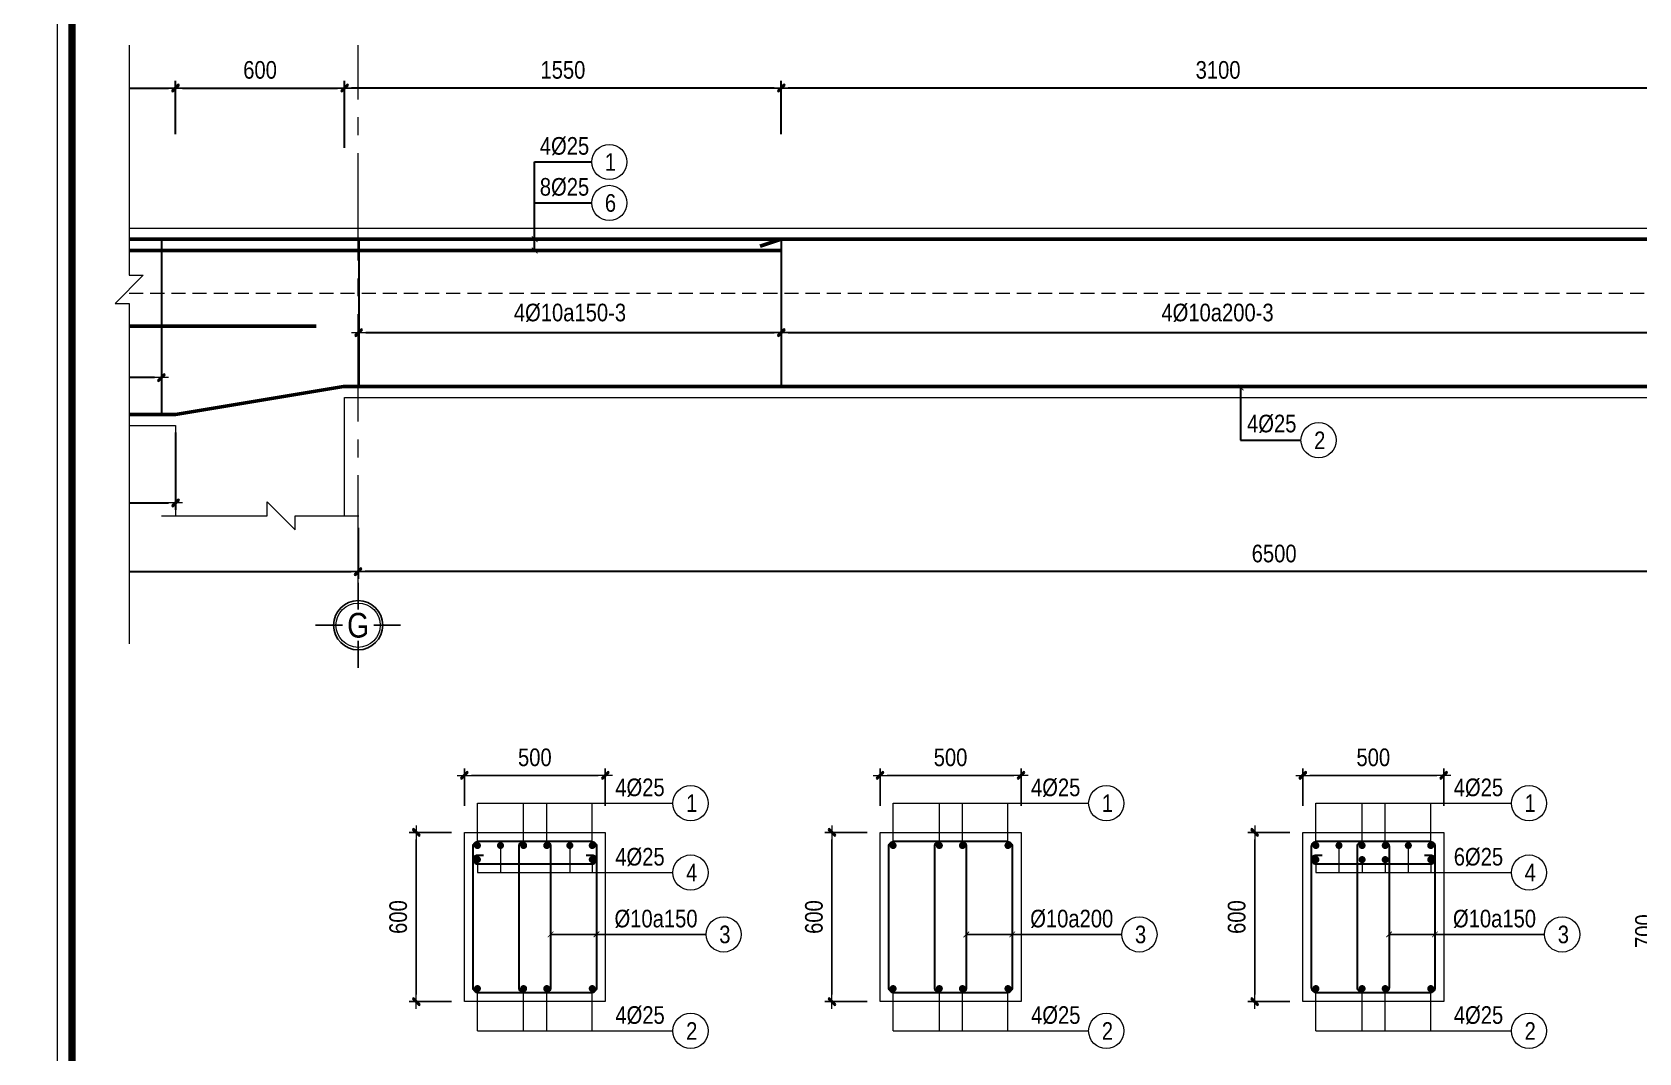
# Model space of a CAD drawing. Header units: millimetres. Extents: x 397144 to 8960116, y 345581 to 674207.
# Drawn here: x 4975755 to 4981456, y 654460 to 658081 of the extents above; entities that cross this region are included whole.
import ezdxf
from ezdxf.enums import TextEntityAlignment as Align
from ezdxf.xclip import XClip

# ---------------------------------------------------------------- set-up
doc = ezdxf.new("R2010")
doc.units = ezdxf.units.MM
doc.header["$XCLIPFRAME"] = 0
doc.header["$PDSIZE"] = -10
doc.linetypes.add('CENTER2', pattern=[28.575, 19.05, -3.175, 3.175, -3.175])
doc.linetypes.add('HIDDEN', pattern=[0.375, 0.25, -0.125])
doc.layers.get('0').update_dxf_attribs({"linetype": 'CONTINUOUS'})
doc.layers.get('Defpoints').update_dxf_attribs({"color": 12, "linetype": 'CONTINUOUS'})
for name, color, linetype, lineweight in [('2', 2, 'CONTINUOUS', 20), ('CDAI', 8, 'CONTINUOUS', 30), ('CTHEP', 2, 'CONTINUOUS', 50), ('DBAO', 3, 'CONTINUOUS', 20), ('DGIONG', 4, 'CONTINUOUS', 13), ('KTH', 150, 'CONTINUOUS', 5), ('Net khuat', 8, 'HIDDEN', 13), ('STICK', 1, 'CONTINUOUS', 9), ('TEXT', 7, 'CONTINUOUS', 15)]:
    doc.layers.add(name, color=color, linetype=linetype, lineweight=lineweight)
doc.layers.add('8', color=8, linetype='CONTINUOUS')
doc.styles.add('HELVECONDENSE', font='VHELVCN_0.TTF')
doc.styles.add('Star-HelCon', font='VHELVCN_0.TTF')
doc.styles.add('TTP-HelCon', font='VHELVCN_0.TTF')
doc.styles.add('VNI-HELVE-CONDENSE', font='VHELVCN_0.TTF')
doc.dimstyles.new('kc-25', dxfattribs={"dimtxt": 62.5, "dimasz": 20, "dimexe": 20, "dimexo": 50, "dimgap": 25, "dimtad": 3, "dimdec": 0, "dimzin": 0, "dimdsep": 46, "dimtxsty": 'VNI-HELVE-CONDENSE', "dimblk": 'DIM', "dimcen": 2.5, "dimclrd": 256, "dimclre": 154, "dimclrt": 7, "dimaunit": 1, "dimadec": 0, "dimazin": 0, "dimtfac": 1, "dimtdec": 0, "dimtix": 1, "dimtmove": 0, "dimatfit": 3, "dimldrblk": 'DOT', "dimfxl": 1, "dimtolj": 1, "dimtzin": 0, "dimarcsym": 0})
doc.dimstyles.new('TTP-25', dxfattribs={"dimscale": 25, "dimtxt": 2.5, "dimasz": 1, "dimexe": 1, "dimexo": 1, "dimgap": 0.09, "dimtad": 0, "dimdec": 4, "dimrnd": 5, "dimzin": 9, "dimdsep": 46, "dimtxsty": 'TTP-HelCon', "dimblk": 'Stick1', "dimcen": 0.09, "dimdle": 1.5, "dimclrd": 256, "dimclre": 256, "dimclrt": 7, "dimadec": 0, "dimazin": 0, "dimtfac": 1, "dimtdec": 4, "dimtmove": 0, "dimatfit": 3, "dimldrblk": '_ArchTick1', "dimfxl": 1, "dimtvp": 1, "dimtolj": 1, "dimtzin": 0, "dimarcsym": 0})

# ---------------------------------------------------------------- blocks, each defined once
blk = doc.blocks.new('CHG_XX_Khung ten')
blk.add_lwpolyline([(15, 579), (826, 579), (826, 15), (15, 15)], close=True)
at = {"color": 4, "linetype": 'Continuous', "const_width": 1}
blk.add_lwpolyline([(17, 577), (824, 577), (824, 17), (17, 17)], close=True, dxfattribs=at)
blk = doc.blocks.new('Stick1')
at = {"layer": 'STICK'}
h = blk.add_hatch(color=256, dxfattribs=at)
edge = h.paths.add_edge_path()
edge.add_line((0.3, 0.5), (-0.5, -0.3))
edge.add_arc((-0.4, -0.4), 0.141, 135, 315)
edge.add_line((-0.3, -0.5), (0.5, 0.3))
edge.add_arc((0.4, 0.4), 0.141, 315, 495)
blk.add_line((1, 0), (-1, 0), dxfattribs=at)
blk.add_lwpolyline([(0.3, 0.5), (-0.5, -0.3, 1), (-0.3, -0.5), (0.5, 0.3, 1), (0.3, 0.5, 1)], format="xyb", dxfattribs=at)
blk = doc.blocks.new('*D796')
at = {"layer": 'Defpoints', "color": 0, "ltscale": 500, "transparency": 16777216}
for p in [(4977288.6, 655444.4), (4977288.6, 655311.1), (4977788.6, 655311.1)]:
    blk.add_point(p, dxfattribs=at)
at = {"layer": 'KTH', "lineweight": -2, "ltscale": 500, "transparency": 16777216}
for p, q in [((4977288.6, 655336.1), (4977288.6, 655469.4)), ((4977788.6, 655336.1), (4977788.6, 655469.4)), ((4977763.6, 655444.4), (4977313.6, 655444.4))]:
    blk.add_line(p, q, dxfattribs=at)
at = {"layer": 'KTH', "lineweight": -2, "ltscale": 500, "transparency": 16777216, "xscale": 25, "yscale": 25, "zscale": 25, "rotation": 180}
blk.add_blockref('Stick1', (4977288.6, 655444.4), dxfattribs=at)
at = {"layer": 'KTH', "lineweight": -2, "ltscale": 500, "transparency": 16777216, "xscale": 25, "yscale": 25, "zscale": 25}
blk.add_blockref('Stick1', (4977788.6, 655444.4), dxfattribs=at)
at = {"layer": 'KTH', "color": 7, "ltscale": 500, "transparency": 16777216, "insert": (4977538.6, 655508.2), "char_height": 62.5, "attachment_point": 5, "style": 'TTP-HelCon'}
blk.add_mtext('\\A1;500', dxfattribs=at)
blk = doc.blocks.new('_ArchTick1')
at = {"color": 0, "const_width": 3.81}
blk.add_lwpolyline([(-12.7, -12.7), (12.7, 12.7)], dxfattribs=at)
blk = doc.blocks.new('*D797')
at = {"layer": 'Defpoints', "color": 0, "ltscale": 500, "transparency": 16777216}
for p in [(4977267.8, 655242.1), (4977117.9, 654642.1), (4977267.8, 654642.1)]:
    blk.add_point(p, dxfattribs=at)
at = {"layer": 'KTH', "lineweight": -2, "ltscale": 500, "transparency": 16777216}
for p, q in [((4977242.8, 655242.1), (4977092.9, 655242.1)), ((4977117.9, 655217.1), (4977117.9, 654667.1)), ((4977242.8, 654642.1), (4977092.9, 654642.1))]:
    blk.add_line(p, q, dxfattribs=at)
at = {"layer": 'KTH', "lineweight": -2, "ltscale": 500, "transparency": 16777216, "xscale": 25, "yscale": 25, "zscale": 25}
for p, rotation in [((4977117.9, 655242.1), 90), ((4977117.9, 654642.1), 270)]:
    blk.add_blockref('Stick1', p, dxfattribs=dict(at, rotation=rotation))
at = {"layer": 'KTH', "color": 7, "ltscale": 500, "transparency": 16777216, "insert": (4977054.1, 654942.1), "char_height": 62.5, "attachment_point": 5, "rotation": 90, "style": 'TTP-HelCon'}
blk.add_mtext('\\A1;600', dxfattribs=at)
blk = doc.blocks.new('DIM')
h = blk.add_hatch(color=1)
h.paths.add_polyline_path([(0.49, 0.29, 1), (0.29, 0.49), (-0.19, 0), (0.19, 0)])
h.paths.add_polyline_path([(0.19, 0), (-0.19, 0), (-0.49, -0.29, 1), (-0.29, -0.49)])
at = {"color": 9}
for p, q in [((-0.19, 0), (-1.5, 0)), ((0.19, 0), (1.5, 0))]:
    blk.add_line(p, q, dxfattribs=at)
at = {"color": 1}
for p, q in [((-0.49, -0.29), (0.29, 0.49)), ((-0.29, -0.49), (0.49, 0.29)), ((-0.19, 0), (0.19, 0))]:
    blk.add_line(p, q, dxfattribs=at)
blk.add_arc((-0.39, -0.39), 0.138, 135, 315, dxfattribs=at)
blk = doc.blocks.new('*D798')
at = {"layer": 'Defpoints', "color": 0, "ltscale": 500, "transparency": 16777216}
for p in [(4978763.5, 655444.4), (4978763.5, 655311.1), (4979263.5, 655311.1)]:
    blk.add_point(p, dxfattribs=at)
at = {"layer": 'KTH', "lineweight": -2, "ltscale": 500, "transparency": 16777216}
for p, q in [((4978763.5, 655336.1), (4978763.5, 655469.4)), ((4979263.5, 655336.1), (4979263.5, 655469.4)), ((4979238.5, 655444.4), (4978788.5, 655444.4))]:
    blk.add_line(p, q, dxfattribs=at)
at = {"layer": 'KTH', "lineweight": -2, "ltscale": 500, "transparency": 16777216, "xscale": 25, "yscale": 25, "zscale": 25, "rotation": 180}
blk.add_blockref('Stick1', (4978763.5, 655444.4), dxfattribs=at)
at = {"layer": 'KTH', "lineweight": -2, "ltscale": 500, "transparency": 16777216, "xscale": 25, "yscale": 25, "zscale": 25}
blk.add_blockref('Stick1', (4979263.5, 655444.4), dxfattribs=at)
at = {"layer": 'KTH', "color": 7, "ltscale": 500, "transparency": 16777216, "insert": (4979013.5, 655508.2), "char_height": 62.5, "attachment_point": 5, "style": 'TTP-HelCon'}
blk.add_mtext('\\A1;500', dxfattribs=at)
blk = doc.blocks.new('*D799')
at = {"layer": 'Defpoints', "color": 0, "ltscale": 500, "transparency": 16777216}
for p in [(4978742.7, 655242.1), (4978592.8, 654642.1), (4978742.7, 654642.1)]:
    blk.add_point(p, dxfattribs=at)
at = {"layer": 'KTH', "lineweight": -2, "ltscale": 500, "transparency": 16777216}
for p, q in [((4978717.7, 655242.1), (4978567.8, 655242.1)), ((4978592.8, 655217.1), (4978592.8, 654667.1)), ((4978717.7, 654642.1), (4978567.8, 654642.1))]:
    blk.add_line(p, q, dxfattribs=at)
at = {"layer": 'KTH', "lineweight": -2, "ltscale": 500, "transparency": 16777216, "xscale": 25, "yscale": 25, "zscale": 25}
for p, rotation in [((4978592.8, 655242.1), 90), ((4978592.8, 654642.1), 270)]:
    blk.add_blockref('Stick1', p, dxfattribs=dict(at, rotation=rotation))
at = {"layer": 'KTH', "color": 7, "ltscale": 500, "transparency": 16777216, "insert": (4978529, 654942.1), "char_height": 62.5, "attachment_point": 5, "rotation": 90, "style": 'TTP-HelCon'}
blk.add_mtext('\\A1;600', dxfattribs=at)
blk = doc.blocks.new('*D800')
at = {"layer": 'Defpoints', "color": 0, "ltscale": 500, "transparency": 16777216}
for p in [(4980263.4, 655444.4), (4980263.4, 655311.1), (4980763.4, 655311.1)]:
    blk.add_point(p, dxfattribs=at)
at = {"layer": 'KTH', "lineweight": -2, "ltscale": 500, "transparency": 16777216}
for p, q in [((4980263.4, 655336.1), (4980263.4, 655469.4)), ((4980763.4, 655336.1), (4980763.4, 655469.4)), ((4980738.4, 655444.4), (4980288.4, 655444.4))]:
    blk.add_line(p, q, dxfattribs=at)
at = {"layer": 'KTH', "lineweight": -2, "ltscale": 500, "transparency": 16777216, "xscale": 25, "yscale": 25, "zscale": 25, "rotation": 180}
blk.add_blockref('Stick1', (4980263.4, 655444.4), dxfattribs=at)
at = {"layer": 'KTH', "lineweight": -2, "ltscale": 500, "transparency": 16777216, "xscale": 25, "yscale": 25, "zscale": 25}
blk.add_blockref('Stick1', (4980763.4, 655444.4), dxfattribs=at)
at = {"layer": 'KTH', "color": 7, "ltscale": 500, "transparency": 16777216, "insert": (4980513.4, 655508.2), "char_height": 62.5, "attachment_point": 5, "style": 'TTP-HelCon'}
blk.add_mtext('\\A1;500', dxfattribs=at)
blk = doc.blocks.new('*D801')
at = {"layer": 'Defpoints', "color": 0, "ltscale": 500, "transparency": 16777216}
for p in [(4980242.6, 655242.1), (4980092.8, 654642.1), (4980242.6, 654642.1)]:
    blk.add_point(p, dxfattribs=at)
at = {"layer": 'KTH', "lineweight": -2, "ltscale": 500, "transparency": 16777216}
for p, q in [((4980217.6, 655242.1), (4980067.8, 655242.1)), ((4980092.8, 655217.1), (4980092.8, 654667.1)), ((4980217.6, 654642.1), (4980067.8, 654642.1))]:
    blk.add_line(p, q, dxfattribs=at)
at = {"layer": 'KTH', "lineweight": -2, "ltscale": 500, "transparency": 16777216, "xscale": 25, "yscale": 25, "zscale": 25}
for p, rotation in [((4980092.8, 655242.1), 90), ((4980092.8, 654642.1), 270)]:
    blk.add_blockref('Stick1', p, dxfattribs=dict(at, rotation=rotation))
at = {"layer": 'KTH', "color": 7, "ltscale": 500, "transparency": 16777216, "insert": (4980028.9, 654942.1), "char_height": 62.5, "attachment_point": 5, "rotation": 90, "style": 'TTP-HelCon'}
blk.add_mtext('\\A1;600', dxfattribs=at)
blk = doc.blocks.new('*D803')
at = {"layer": 'Defpoints', "color": 0, "ltscale": 500, "transparency": 16777216}
for p in [(4981687.8, 655242.1), (4981537.9, 654542.1), (4981687.8, 654542.1)]:
    blk.add_point(p, dxfattribs=at)
at = {"layer": 'KTH', "lineweight": -2, "ltscale": 500, "transparency": 16777216}
for p, q in [((4981662.8, 655242.1), (4981512.9, 655242.1)), ((4981537.9, 655217.1), (4981537.9, 654567.1)), ((4981662.8, 654542.1), (4981512.9, 654542.1))]:
    blk.add_line(p, q, dxfattribs=at)
at = {"layer": 'KTH', "lineweight": -2, "ltscale": 500, "transparency": 16777216, "xscale": 25, "yscale": 25, "zscale": 25}
for p, rotation in [((4981537.9, 655242.1), 90), ((4981537.9, 654542.1), 270)]:
    blk.add_blockref('Stick1', p, dxfattribs=dict(at, rotation=rotation))
at = {"layer": 'KTH', "color": 7, "ltscale": 500, "transparency": 16777216, "insert": (4981474.1, 654892.1), "char_height": 62.5, "attachment_point": 5, "rotation": 90, "style": 'TTP-HelCon'}
blk.add_mtext('\\A1;700', dxfattribs=at)
blk = doc.blocks.new('*D2055')
at = {"layer": 'Defpoints', "color": 0, "transparency": 16777216}
for p in [(5185756.3, 642515.2), (5195856.3, 642497.2), (5195856.3, 642317.1)]:
    blk.add_point(p, dxfattribs=at)
at = {"layer": 'KTH', "lineweight": -2, "transparency": 16777216}
for p, q in [((5185756.3, 642490.2), (5185756.3, 642292.1)), ((5195856.3, 642472.2), (5195856.3, 642292.1)), ((5185781.3, 642317.1), (5195831.3, 642317.1))]:
    blk.add_line(p, q, dxfattribs=at)
at = {"layer": 'KTH', "lineweight": -2, "transparency": 16777216, "xscale": 25, "yscale": 25, "zscale": 25, "rotation": 180}
blk.add_blockref('Stick1', (5185756.3, 642317.1), dxfattribs=at)
at = {"layer": 'KTH', "lineweight": -2, "transparency": 16777216, "xscale": 25, "yscale": 25, "zscale": 25}
blk.add_blockref('Stick1', (5195856.3, 642317.1), dxfattribs=at)
at = {"layer": 'KTH', "color": 7, "transparency": 16777216, "insert": (5190806.3, 642380.9), "char_height": 62.5, "attachment_point": 5, "style": 'TTP-HelCon'}
blk.add_mtext('\\A1;10100', dxfattribs=at)
blk = doc.blocks.new('*D2061')
at = {"layer": 'Defpoints', "color": 0, "transparency": 16777216}
for p in [(5202356.3, 642515.1), (5195856.3, 642497.2), (5195856.3, 642317.1)]:
    blk.add_point(p, dxfattribs=at)
at = {"layer": 'KTH', "lineweight": -2, "transparency": 16777216}
for p, q in [((5195856.3, 642472.2), (5195856.3, 642292.1)), ((5202356.3, 642490.1), (5202356.3, 642292.1)), ((5202331.3, 642317.1), (5195881.3, 642317.1))]:
    blk.add_line(p, q, dxfattribs=at)
at = {"layer": 'KTH', "lineweight": -2, "transparency": 16777216, "xscale": 25, "yscale": 25, "zscale": 25, "rotation": 180}
blk.add_blockref('Stick1', (5195856.3, 642317.1), dxfattribs=at)
at = {"layer": 'KTH', "lineweight": -2, "transparency": 16777216, "xscale": 25, "yscale": 25, "zscale": 25}
blk.add_blockref('Stick1', (5202356.3, 642317.1), dxfattribs=at)
at = {"layer": 'KTH', "color": 7, "transparency": 16777216, "insert": (5199106.3, 642380.9), "char_height": 62.5, "attachment_point": 5, "style": 'TTP-HelCon'}
blk.add_mtext('\\A1;6500', dxfattribs=at)
blk = doc.blocks.new('*D2062')
at = {"layer": 'Defpoints', "color": 0, "transparency": 16777216}
for p in [(5193053.4, 643079.1), (5195158.4, 643062.5), (5193053.4, 643005.1)]:
    blk.add_point(p, dxfattribs=at)
at = {"layer": 'KTH', "lineweight": -2, "transparency": 16777216}
for p, q in [((5193053.4, 643054.1), (5193053.4, 642980.1)), ((5195158.4, 643037.5), (5195158.4, 642980.1)), ((5195133.4, 643005.1), (5193078.4, 643005.1))]:
    blk.add_line(p, q, dxfattribs=at)
at = {"layer": 'KTH', "lineweight": -2, "transparency": 16777216, "xscale": 25, "yscale": 25, "zscale": 25, "rotation": 180}
blk.add_blockref('Stick1', (5193053.4, 643005.1), dxfattribs=at)
at = {"layer": 'KTH', "lineweight": -2, "transparency": 16777216, "xscale": 25, "yscale": 25, "zscale": 25}
blk.add_blockref('Stick1', (5195158.4, 643005.1), dxfattribs=at)
at = {"layer": 'KTH', "color": 7, "transparency": 16777216, "insert": (5194105.9, 643075), "char_height": 62.5, "attachment_point": 5, "style": 'TTP-HelCon'}
blk.add_mtext('\\A1;4Þ10a150-3', dxfattribs=at)
blk = doc.blocks.new('*D2067')
at = {"layer": 'Defpoints', "color": 0, "transparency": 16777216}
for p in [(5195208.4, 644032.5), (5193057.4, 643843.5), (5195208.4, 643843.5)]:
    blk.add_point(p, dxfattribs=at)
at = {"layer": 'KTH', "lineweight": -2, "transparency": 16777216}
for p, q in [((5193057.4, 643868.5), (5193057.4, 644057.5)), ((5195208.4, 643868.5), (5195208.4, 644057.5)), ((5193082.4, 644032.5), (5195183.4, 644032.5))]:
    blk.add_line(p, q, dxfattribs=at)
at = {"layer": 'KTH', "lineweight": -2, "transparency": 16777216, "xscale": 25, "yscale": 25, "zscale": 25, "rotation": 180}
blk.add_blockref('Stick1', (5193057.4, 644032.5), dxfattribs=at)
at = {"layer": 'KTH', "lineweight": -2, "transparency": 16777216, "xscale": 25, "yscale": 25, "zscale": 25}
blk.add_blockref('Stick1', (5195208.4, 644032.5), dxfattribs=at)
at = {"layer": 'KTH', "color": 7, "transparency": 16777216, "insert": (5194132.9, 644096.3), "char_height": 62.5, "attachment_point": 5, "style": 'TTP-HelCon'}
blk.add_mtext('\\A1;2150', dxfattribs=at)
blk = doc.blocks.new('*D2068')
at = {"layer": 'Defpoints', "color": 0, "transparency": 16777216}
for p in [(5197357.4, 643305.1), (5200453.4, 643305.1), (5200453.4, 643165.1)]:
    blk.add_point(p, dxfattribs=at)
at = {"layer": 'KTH', "lineweight": -2, "transparency": 16777216}
for p, q in [((5197357.4, 643280.1), (5197357.4, 643140.1)), ((5200453.4, 643280.1), (5200453.4, 643140.1)), ((5197382.4, 643165.1), (5200428.4, 643165.1))]:
    blk.add_line(p, q, dxfattribs=at)
at = {"layer": 'KTH', "lineweight": -2, "transparency": 16777216, "xscale": 25, "yscale": 25, "zscale": 25, "rotation": 180}
blk.add_blockref('Stick1', (5197357.4, 643165.1), dxfattribs=at)
at = {"layer": 'KTH', "lineweight": -2, "transparency": 16777216, "xscale": 25, "yscale": 25, "zscale": 25}
blk.add_blockref('Stick1', (5200453.4, 643165.1), dxfattribs=at)
at = {"layer": 'KTH', "color": 7, "transparency": 16777216, "insert": (5198905.4, 643235), "char_height": 62.5, "attachment_point": 5, "style": 'TTP-HelCon'}
blk.add_mtext('\\A1;4Þ10a200-3', dxfattribs=at)
blk = doc.blocks.new('*D2069')
at = {"layer": 'Defpoints', "color": 0, "transparency": 16777216}
for p in [(5197357.4, 643305.1), (5195858.4, 643222.5), (5197357.4, 643165.1)]:
    blk.add_point(p, dxfattribs=at)
at = {"layer": 'KTH', "lineweight": -2, "transparency": 16777216}
for p, q in [((5197357.4, 643280.1), (5197357.4, 643140.1)), ((5195858.4, 643197.5), (5195858.4, 643140.1)), ((5195883.4, 643165.1), (5197332.4, 643165.1))]:
    blk.add_line(p, q, dxfattribs=at)
at = {"layer": 'KTH', "lineweight": -2, "transparency": 16777216, "xscale": 25, "yscale": 25, "zscale": 25, "rotation": 180}
blk.add_blockref('Stick1', (5195858.4, 643165.1), dxfattribs=at)
at = {"layer": 'KTH', "lineweight": -2, "transparency": 16777216, "xscale": 25, "yscale": 25, "zscale": 25}
blk.add_blockref('Stick1', (5197357.4, 643165.1), dxfattribs=at)
at = {"layer": 'KTH', "color": 7, "transparency": 16777216, "insert": (5196607.9, 643235), "char_height": 62.5, "attachment_point": 5, "style": 'TTP-HelCon'}
blk.add_mtext('\\A1;4Þ10a150-3', dxfattribs=at)
blk = doc.blocks.new('*D2070')
at = {"layer": 'Defpoints', "color": 0, "transparency": 16777216}
for p in [(5197357.4, 644032.5), (5197357.4, 643843.5), (5200457.4, 643843.3)]:
    blk.add_point(p, dxfattribs=at)
at = {"layer": 'KTH', "lineweight": -2, "transparency": 16777216}
for p, q in [((5197357.4, 643868.5), (5197357.4, 644057.5)), ((5200457.4, 643868.3), (5200457.4, 644057.5)), ((5200432.4, 644032.5), (5197382.4, 644032.5))]:
    blk.add_line(p, q, dxfattribs=at)
at = {"layer": 'KTH', "lineweight": -2, "transparency": 16777216, "xscale": 25, "yscale": 25, "zscale": 25, "rotation": 180}
blk.add_blockref('Stick1', (5197357.4, 644032.5), dxfattribs=at)
at = {"layer": 'KTH', "lineweight": -2, "transparency": 16777216, "xscale": 25, "yscale": 25, "zscale": 25}
blk.add_blockref('Stick1', (5200457.4, 644032.5), dxfattribs=at)
at = {"layer": 'KTH', "color": 7, "transparency": 16777216, "insert": (5198907.4, 644096.3), "char_height": 62.5, "attachment_point": 5, "style": 'TTP-HelCon'}
blk.add_mtext('\\A1;3100', dxfattribs=at)
blk = doc.blocks.new('*D2071')
at = {"layer": 'Defpoints', "color": 0, "transparency": 16777216}
for p in [(5195808.4, 644032.5), (5195808.4, 643843.5), (5197357.4, 643843.5)]:
    blk.add_point(p, dxfattribs=at)
at = {"layer": 'KTH', "lineweight": -2, "transparency": 16777216}
for p, q in [((5195808.4, 643868.5), (5195808.4, 644057.5)), ((5197357.4, 643868.5), (5197357.4, 644057.5)), ((5197332.4, 644032.5), (5195833.4, 644032.5))]:
    blk.add_line(p, q, dxfattribs=at)
at = {"layer": 'KTH', "lineweight": -2, "transparency": 16777216, "xscale": 25, "yscale": 25, "zscale": 25, "rotation": 180}
blk.add_blockref('Stick1', (5195808.4, 644032.5), dxfattribs=at)
at = {"layer": 'KTH', "lineweight": -2, "transparency": 16777216, "xscale": 25, "yscale": 25, "zscale": 25}
blk.add_blockref('Stick1', (5197357.4, 644032.5), dxfattribs=at)
at = {"layer": 'KTH', "color": 7, "transparency": 16777216, "insert": (5196582.9, 644096.3), "char_height": 62.5, "attachment_point": 5, "style": 'TTP-HelCon'}
blk.add_mtext('\\A1;1550', dxfattribs=at)
blk = doc.blocks.new('dau truc')
blk.add_circle((0, 0), 180)
at = {"layer": '8'}
for p, q in [((0, 127), (0, 345)), ((-127, 0), (-345, 0)), ((345, 0), (127, 0)), ((0, -345), (0, -127))]:
    blk.add_line(p, q, dxfattribs=at)
blk.add_circle((0, 0), 200, dxfattribs=at)
at = {"layer": 'TEXT', "style": 'HELVECONDENSE'}
blk.add_attdef('A', text='', height=233, dxfattribs=at).set_placement((0, 0), align=Align.MIDDLE)
blk = doc.blocks.new('*D2034')
at = {"layer": 'Defpoints', "color": 0, "transparency": 16777216}
for p in [(5195808.4, 644032.5), (5195208.4, 643843.5), (5195808.4, 643794.8)]:
    blk.add_point(p, dxfattribs=at)
at = {"layer": 'KTH', "lineweight": -2, "transparency": 16777216}
for p, q in [((5195208.4, 643868.5), (5195208.4, 644057.5)), ((5195808.4, 643819.8), (5195808.4, 644057.5)), ((5195233.4, 644032.5), (5195783.4, 644032.5))]:
    blk.add_line(p, q, dxfattribs=at)
at = {"layer": 'KTH', "lineweight": -2, "transparency": 16777216, "xscale": 25, "yscale": 25, "zscale": 25, "rotation": 180}
blk.add_blockref('Stick1', (5195208.4, 644032.5), dxfattribs=at)
at = {"layer": 'KTH', "lineweight": -2, "transparency": 16777216, "xscale": 25, "yscale": 25, "zscale": 25}
blk.add_blockref('Stick1', (5195808.4, 644032.5), dxfattribs=at)
at = {"layer": 'KTH', "color": 7, "transparency": 16777216, "insert": (5195508.4, 644096.3), "char_height": 62.5, "attachment_point": 5, "style": 'TTP-HelCon'}
blk.add_mtext('\\A1;600', dxfattribs=at)
blk = doc.blocks.new('*D2016')
at = {"layer": 'Defpoints', "color": 0, "transparency": 16777216}
for p in [(5193808.5, 642835.3), (5195208.5, 642835.2), (5195208.5, 642561)]:
    blk.add_point(p, dxfattribs=at)
at = {"layer": 'KTH', "lineweight": -2, "transparency": 16777216}
for p, q in [((5193808.5, 642810.3), (5193808.5, 642536)), ((5195208.5, 642810.2), (5195208.5, 642536)), ((5193833.5, 642561), (5195183.5, 642561))]:
    blk.add_line(p, q, dxfattribs=at)
at = {"layer": 'KTH', "lineweight": -2, "transparency": 16777216, "xscale": 25, "yscale": 25, "zscale": 25, "rotation": 180}
blk.add_blockref('Stick1', (5193808.5, 642561), dxfattribs=at)
at = {"layer": 'KTH', "lineweight": -2, "transparency": 16777216, "xscale": 25, "yscale": 25, "zscale": 25}
blk.add_blockref('Stick1', (5195208.5, 642561), dxfattribs=at)
at = {"layer": 'KTH', "color": 7, "transparency": 16777216, "insert": (5194508.5, 642624.9), "char_height": 62.5, "attachment_point": 5, "style": 'TTP-HelCon'}
blk.add_mtext('\\A1;1400', dxfattribs=at)
blk = doc.blocks.new('AX-23')
at = {"layer": 'CDAI', "ltscale": 52.5}
for p, q in [((5195158.43895, 643500.08487), (5195158.43895, 642970.08487)), ((5195158.43895, 643500.08487), (5195158.43895, 642874.18801)), ((5195858.43826, 643500.08104), (5195858.43826, 642970.08104)), ((5195858.43826, 643500.08104), (5195858.43826, 642970.08104)), ((5197357.43826, 643500.08104), (5197357.43826, 642970.08104))]:
    blk.add_line(p, q, dxfattribs=at)
at = {"layer": 'CTHEP'}
for p, q in [((5197282.43826, 643471.08104), (5197357.43826, 643496.08104)), ((5193053.43895, 643456.27539), (5197357.43826, 643456.27539)), ((5186125.0662, 643187.27665), (5195707.12782, 643187.22852))]:
    blk.add_line(p, q, dxfattribs=at)
for points in [[(5210678.44019, 643496.13721), (5163537.28851, 643496.29177)], [(5163595.52747, 643250.68189), (5163595.52747, 642974.29181), (5170027.41841, 642974.27066), (5170607.28015, 642874.26875), (5179208.43687, 642874.24047), (5179782.48238, 642974.23858), (5186008.5266, 642974.2181), (5186608.43827, 642874.21613), (5195208.43895, 642874.18785), (5195804.61955, 642974.18589), (5202007.80519, 642974.16549), (5202608.43826, 642874.16351), (5210608.44019, 642874.13721), (5210608.44019, 643335.29438)]]:
    blk.add_lwpolyline(points, dxfattribs=at)
at = {"layer": 'DBAO'}
for points in [[(5186008.44042, 643535.17424), (5195208.43895, 643535.08487)], [(5195208.43895, 643535.08487), (5202356.34312, 643534.90229)], [(5195808.43826, 642935.08104), (5202008.43894, 642935.08104)], [(5195808.43826, 642515.08104), (5195808.43826, 642935.08104)], [(5195808.43826, 642515.08104), (5195808.43826, 642935.08104)], [(5186608.43827, 642515.16658), (5186608.43827, 642835.16658), (5195208.43895, 642835.08487), (5195208.43895, 642515.08487)]]:
    blk.add_lwpolyline(points, dxfattribs=at)
at = {"layer": 'DGIONG'}
blk.add_lwpolyline([(5195158.43895, 642515.08487), (5195533.43826, 642515.08104), (5195533.43826, 642565.08104), (5195633.43826, 642465.08104), (5195633.43826, 642515.08104), (5195858.43826, 642515.08104)], dxfattribs=at)
blk.add_lwpolyline([(5195158.43895, 642515.08487), (5195533.43826, 642515.08104), (5195533.43826, 642565.08104), (5195633.43826, 642465.08104), (5195633.43826, 642515.08104), (5195858.43826, 642515.08104)], dxfattribs=at)
for centre in [(5196747.47515, 643770.09294), (5196747.47515, 643624.79394), (5199263.99166, 642783.24751)]:
    blk.add_circle(centre, 62.5, dxfattribs=at)
at = {"layer": 'Net khuat', "linetype": 'CENTER2', "ltscale": 20}
blk.add_line((5195856.34312, 642277.79477), (5195856.34312, 644283.13741), dxfattribs=at)
at = {"layer": 'Net khuat', "ltscale": 200}
blk.add_lwpolyline([(5163507.28851, 642935.29177), (5163507.28851, 642935.29177), (5163807.28851, 642935.29177), (5163807.28851, 643305.29177), (5210408.4402, 643305.13721), (5210408.4402, 642935.13721), (5210408.4402, 642935.13721), (5210708.4402, 642935.13721)], dxfattribs=at)
at = {"layer": '2', "ltscale": 300}
ref = blk.add_blockref('dau truc', (5195856.34312, 642126.93023), dxfattribs=dict(at, xscale=0.4367131292819977, yscale=0.4367131292819977, zscale=0.4367131292819977))
ref.add_attrib('A', 'G', dxfattribs={"layer": 'TEXT', "height": 87.5, "style": 'HELVECONDENSE'}).set_placement((5195856.34312, 642126.93023), align=Align.MIDDLE)
at = {"layer": 'TEXT', "style": 'TTP-HelCon'}
for s, p in [('4Þ25', (5196500.96509, 643795.94588)), ('8Þ25', (5196500.96509, 643650.64688)), ('4Þ25', (5199010.18379, 642811.14457, 0))]:
    blk.add_text(s, height=62.5, dxfattribs=at).set_placement(p)
at = {"layer": 'TEXT', "style": 'Star-HelCon'}
for s, p in [('1', (5196751.64181, 643770.09294)), ('6', (5196751.64181, 643624.79394)), ('2', (5199268.15833, 642783.24751))]:
    blk.add_text(s, height=62.5, dxfattribs=at).set_placement(p, align=Align.MIDDLE)
at = {"layer": 'KTH'}
for base, p1, p2, picture, middle in [((5195208.43895, 644032.47921), (5193057.43895, 643843.47921), (5195208.43895, 643843.47538), '*D2067', (5194132.93895, 644096.31254)), ((5195808.43826, 644032.47921), (5195208.43895, 643843.47538), (5195808.43826, 643794.83451), '*D2034', (5195508.43861, 644096.31254)), ((5195856.34312, 642317.10317), (5185756.34312, 642515.16658), (5195856.34312, 642497.23286), '*D2055', (5190806.34312, 642380.9365))]:
    dim = blk.add_linear_dim(base=base, p1=p1, p2=p2, angle=180, dimstyle='TTP-25', override={"dimtmove": 1}, dxfattribs=at)
    dim.commit()
    dim.dimension.update_dxf_attribs({"geometry": picture, "text_midpoint": middle})
for base, p1, p2, picture, middle in [((5195808.43826, 644032.47538), (5197357.43826, 643843.47538), (5195808.43826, 643843.47538), '*D2071', (5196582.93826, 644096.30871)), ((5197357.43826, 644032.47538), (5200457.43894, 643843.30551), (5197357.43826, 643843.47538), '*D2070', (5198907.4386, 644096.30871)), ((5195208.46541, 642561.02671), (5193808.46541, 642835.25891), (5195208.46541, 642835.24456), '*D2016', (5194508.46541, 642624.86005)), ((5195856.34312, 642317.10317), (5202356.34312, 642515.08104), (5195856.34312, 642497.23286), '*D2061', (5199106.34312, 642380.9365))]:
    dim = blk.add_linear_dim(base=base, p1=p1, p2=p2, dimstyle='TTP-25', override={"dimtmove": 1}, dxfattribs=at)
    dim.commit()
    dim.dimension.update_dxf_attribs({"geometry": picture, "text_midpoint": middle})
for base, p1, p2, text, picture, middle in [((5197357.43826, 643165.06786), (5195858.43826, 643222.54121), (5197357.43826, 643305.08104), '4Þ10a150-3', '*D2069', (5196607.93826, 643234.98452)), ((5200453.43894, 643165.06786), (5197357.43826, 643305.08104), (5200453.43894, 643305.08104), '4Þ10a200-3', '*D2068', (5198905.4386, 643234.98452))]:
    dim = blk.add_linear_dim(base=base, p1=p1, p2=p2, text=text, dimstyle='TTP-25', override={"dimtmove": 1}, dxfattribs=at)
    dim.commit()
    dim.dimension.update_dxf_attribs({"geometry": picture, "text_midpoint": middle})
dim = blk.add_linear_dim(base=(5193053.43895, 643005.06436), p1=(5195158.43895, 643062.53771), p2=(5193053.43895, 643079.06437), angle=180, text='4Þ10a150-3', dimstyle='TTP-25', override={"dimtmove": 1}, dxfattribs=at)
dim.commit()
dim.dimension.update_dxf_attribs({"geometry": '*D2062', "text_midpoint": (5194105.93895, 643074.98103)})
at = {"layer": 'DGIONG'}
for points in [[(5196482.45333, 643496.28483), (5196482.45306, 643770.09294), (5196684.97515, 643770.09294)], [(5196482.45297, 643456.28483), (5196482.45271, 643624.79394), (5196684.97479, 643624.79394)], [(5198987.17203, 642970.29177), (5198987.17176, 642783.24751), (5199201.49166, 642783.24751)]]:
    blk.add_leader(points, dimstyle='kc-25', override={"dimtad": 0, "dimldrblk": 'ArchTick', "dimfxl": 100, "dimarcsym": 1}, dxfattribs=at)

msp = doc.modelspace()

# ---------------------------------------------------------------- block references
at = {"layer": 'KTH', "ltscale": 0.8, "xscale": 25.92478421702978, "yscale": 25.92478421702978, "zscale": 25.92478421702978}
msp.add_blockref('CHG_XX_Khung ten', (4975456.08674, 648501.85593), dxfattribs=at)

# ---------------------------------------------------------------- next in the draw order: linework, layer by layer
at = {"layer": 'CDAI', "ltscale": 0.8}
msp.add_lwpolyline([(4975896.80807, 663460.45642), (4993266.4135, 663460.45642), (4993266.4135, 648942.57726), (4975896.80807, 648942.57726)], close=True, dxfattribs=at)
msp.add_lwpolyline([(4975896.80807, 663460.45642), (4993266.4135, 663460.45642), (4993266.4135, 648942.57726), (4975896.80807, 648942.57726)], close=True, dxfattribs=at)
at = {"layer": 'CDAI'}
for points in [[(4977338.61224, 655210.85267), (4977738.61224, 655210.85267, -0.4142135624), (4977757.36224, 655192.10267), (4977757.36224, 654692.10267, -0.4142135624), (4977738.61224, 654673.35267), (4977338.61224, 654673.35267, -0.4142135624), (4977319.86224, 654692.10267), (4977319.86224, 655192.10267, -0.4142135624)], [(4977501.36224, 655210.85267), (4977575.86224, 655210.85267, -0.4142135624), (4977594.61224, 655192.10267), (4977594.61224, 654692.10267, -0.4142135624), (4977575.86224, 654673.35267), (4977501.36224, 654673.35267, -0.4142135624), (4977482.61224, 654692.10267), (4977482.61224, 655192.10267, -0.4142135624)], [(4978813.49582, 655210.85267), (4979213.49582, 655210.85267, -0.4142135624), (4979232.24582, 655192.10267), (4979232.24582, 654692.10267, -0.4142135624), (4979213.49582, 654673.35267), (4978813.49582, 654673.35267, -0.4142135624), (4978794.74582, 654692.10267), (4978794.74582, 655192.10267, -0.4142135624)], [(4978976.24582, 655210.85267), (4979050.74582, 655210.85267, -0.4142135624), (4979069.49582, 655192.10267), (4979069.49582, 654692.10267, -0.4142135624), (4979050.74582, 654673.35267), (4978976.24582, 654673.35267, -0.4142135624), (4978957.49582, 654692.10267), (4978957.49582, 655192.10267, -0.4142135624)], [(4980313.43646, 655210.85267), (4980713.43646, 655210.85267, -0.4142135624), (4980732.18646, 655192.10267), (4980732.18646, 654692.10267, -0.4142135624), (4980713.43646, 654673.35267), (4980313.43646, 654673.35267, -0.4142135624), (4980294.68646, 654692.10267), (4980294.68646, 655192.10267, -0.4142135624)], [(4980476.18646, 655210.85267), (4980550.68646, 655210.85267, -0.4142135624), (4980569.43646, 655192.10267), (4980569.43646, 654692.10267, -0.4142135624), (4980550.68646, 654673.35267), (4980476.18646, 654673.35267, -0.4142135624), (4980457.43646, 654692.10267), (4980457.43646, 655192.10267, -0.4142135624)]]:
    msp.add_lwpolyline(points, format="xyb", close=True, dxfattribs=at)
for points in [[(4977356.78223, 655160.85267), (4977334.86224, 655160.85267, 0.4142135624), (4977319.86224, 655145.85267), (4977319.86224, 655145.85267, 0.4142135624), (4977334.86224, 655130.85267), (4977742.36224, 655130.85267, 0.4142135624), (4977757.36224, 655145.85267), (4977757.36224, 655145.85267, 0.4142135624), (4977742.36224, 655160.85267), (4977720.44225, 655160.85267)], [(4980331.60645, 655160.85267), (4980309.68646, 655160.85267, 0.4142135624), (4980294.68646, 655145.85267), (4980294.68646, 655145.85267, 0.4142135624), (4980309.68646, 655130.85267), (4980717.18646, 655130.85267, 0.4142135624), (4980732.18646, 655145.85267), (4980732.18646, 655145.85267, 0.4142135624), (4980717.18646, 655160.85267), (4980695.26647, 655160.85267)]]:
    msp.add_lwpolyline(points, format="xyb", dxfattribs=at)
at = {"layer": 'CTHEP', "const_width": 12.5}
for points in [[(4977328.61224, 655195.85267, 1), (4977341.11224, 655195.85267, 1)], [(4977410.61224, 655195.85267, 1), (4977423.11224, 655195.85267, 1)], [(4977492.61224, 655195.85267, 1), (4977505.11224, 655195.85267, 1)], [(4977574.61224, 655195.85267, 1), (4977587.11224, 655195.85267, 1)], [(4977656.61224, 655195.85267, 1), (4977669.11224, 655195.85267, 1)], [(4977736.11224, 655195.85267, 1), (4977748.61224, 655195.85267, 1)], [(4978803.49582, 655195.85267, 1), (4978815.99582, 655195.85267, 1)], [(4978967.49582, 655195.85267, 1), (4978979.99582, 655195.85267, 1)], [(4979049.49582, 655195.85267, 1), (4979061.99582, 655195.85267, 1)], [(4979210.99582, 655195.85267, 1), (4979223.49582, 655195.85267, 1)], [(4980303.43646, 655195.85267, 1), (4980315.93646, 655195.85267, 1)], [(4980385.43646, 655195.85267, 1), (4980397.93646, 655195.85267, 1)], [(4980467.43646, 655195.85267, 1), (4980479.93646, 655195.85267, 1)], [(4980549.43646, 655195.85267, 1), (4980561.93646, 655195.85267, 1)], [(4980631.43646, 655195.85267, 1), (4980643.93646, 655195.85267, 1)], [(4980710.93646, 655195.85267, 1), (4980723.43646, 655195.85267, 1)], [(4977328.61224, 655145.85267, 1), (4977341.11224, 655145.85267, 1)], [(4977736.11224, 655145.85267, 1), (4977748.61224, 655145.85267, 1)], [(4980303.43646, 655145.85267, 1), (4980315.93646, 655145.85267, 1)], [(4980467.43646, 655145.85267, 1), (4980479.93646, 655145.85267, 1)], [(4980549.43646, 655145.85267, 1), (4980561.93646, 655145.85267, 1)], [(4980710.93646, 655145.85267, 1), (4980723.43646, 655145.85267, 1)], [(4977328.61224, 654688.35267, 1), (4977341.11224, 654688.35267, 1)], [(4977492.61224, 654688.35267, 1), (4977505.11224, 654688.35267, 1)], [(4977574.61224, 654688.35267, 1), (4977587.11224, 654688.35267, 1)], [(4977736.11224, 654688.35267, 1), (4977748.61224, 654688.35267, 1)], [(4978803.49582, 654688.35267, 1), (4978815.99582, 654688.35267, 1)], [(4978967.49582, 654688.35267, 1), (4978979.99582, 654688.35267, 1)], [(4979049.49582, 654688.35267, 1), (4979061.99582, 654688.35267, 1)], [(4979210.99582, 654688.35267, 1), (4979223.49582, 654688.35267, 1)], [(4980303.43646, 654688.35267, 1), (4980315.93646, 654688.35267, 1)], [(4980467.43646, 654688.35267, 1), (4980479.93646, 654688.35267, 1)], [(4980549.43646, 654688.35267, 1), (4980561.93646, 654688.35267, 1)], [(4980710.93646, 654688.35267, 1), (4980723.43646, 654688.35267, 1)]]:
    msp.add_lwpolyline(points, format="xyb", close=True, dxfattribs=at)
at = {"layer": 'DBAO', "flags": 128}
for points in [[(4977288.61224, 655242.10267), (4977788.61224, 655242.10267)], [(4977788.61224, 655242.10267), (4977788.61224, 654642.10267), (4977288.61224, 654642.10267), (4977288.61224, 655242.10267)], [(4978763.49582, 655242.10267), (4979263.49582, 655242.10267)], [(4979263.49582, 655242.10267), (4979263.49582, 654642.10267), (4978763.49582, 654642.10267), (4978763.49582, 655242.10267)], [(4980263.43646, 655242.10267), (4980763.43646, 655242.10267)], [(4980763.43646, 655242.10267), (4980763.43646, 654642.10267), (4980263.43646, 654642.10267), (4980263.43646, 655242.10267)]]:
    msp.add_lwpolyline(points, dxfattribs=at)
at = {"layer": 'DGIONG'}
for p, q in [((4977334.86224, 655195.85267), (4977334.86224, 655345.85267)), ((4977334.86224, 655345.85267), (4978028.61224, 655345.85267)), ((4977498.86224, 655195.85267), (4977498.86224, 655345.85267)), ((4977580.86224, 655195.85267), (4977580.86224, 655345.85267)), ((4977742.36224, 655195.85267), (4977742.36224, 655345.85267)), ((4978809.74582, 655195.85267), (4978809.74582, 655345.85267)), ((4978809.74582, 655345.85267), (4979503.49582, 655345.85267)), ((4978973.74582, 655195.85267), (4978973.74582, 655345.85267)), ((4979055.74582, 655195.85267), (4979055.74582, 655345.85267)), ((4979217.24582, 655195.85267), (4979217.24582, 655345.85267)), ((4980309.68646, 655195.85267), (4980309.68646, 655345.85267)), ((4980309.68646, 655345.85267), (4981003.43646, 655345.85267)), ((4980473.68646, 655195.85267), (4980473.68646, 655345.85267)), ((4980555.68646, 655195.85267), (4980555.68646, 655345.85267)), ((4980717.18646, 655195.85267), (4980717.18646, 655345.85267)), ((4977416.86224, 655195.85267), (4977416.86224, 655099.80817)), ((4977662.86224, 655195.85267), (4977662.86224, 655099.80817)), ((4980391.68646, 655195.85267), (4980391.68646, 655099.80817)), ((4980637.68646, 655195.85267), (4980637.68646, 655099.80817)), ((4977334.86224, 655145.85267), (4977334.86224, 655099.80817)), ((4977742.36224, 655145.85267), (4977742.36224, 655099.80817)), ((4980309.68646, 655145.85267), (4980309.68646, 655099.80817)), ((4980473.68646, 655145.85267), (4980473.68646, 655099.80817)), ((4980555.68646, 655145.85267), (4980555.68646, 655099.80817)), ((4980717.18646, 655145.85267), (4980717.18646, 655099.80817)), ((4977334.86224, 655099.80817), (4978028.61224, 655099.80817)), ((4980309.68646, 655099.80817), (4981003.43646, 655099.80817)), ((4977334.86224, 654538.35267), (4977334.86224, 654688.35267)), ((4977498.86224, 654538.35267), (4977498.86224, 654688.35267)), ((4977580.86224, 654538.35267), (4977580.86224, 654688.35267)), ((4977742.36224, 654538.35267), (4977742.36224, 654688.35267)), ((4978809.74582, 654538.35267), (4978809.74582, 654688.35267)), ((4978973.74582, 654538.35267), (4978973.74582, 654688.35267)), ((4979055.74582, 654538.35267), (4979055.74582, 654688.35267)), ((4979217.24582, 654538.35267), (4979217.24582, 654688.35267)), ((4980309.68646, 654538.35267), (4980309.68646, 654688.35267)), ((4980473.68646, 654538.35267), (4980473.68646, 654688.35267)), ((4980555.68646, 654538.35267), (4980555.68646, 654688.35267)), ((4980717.18646, 654538.35267), (4980717.18646, 654688.35267)), ((4977334.86224, 654538.35267), (4978028.61224, 654538.35267)), ((4978809.74582, 654538.35267), (4979503.49582, 654538.35267)), ((4980309.68646, 654538.35267), (4981003.43646, 654538.35267))]:
    msp.add_line(p, q, dxfattribs=at)
msp.add_lwpolyline([(4976099.25825, 658035.06752), (4976099.25825, 657218.56915), (4976149.25825, 657218.56915), (4976049.25825, 657118.56915), (4976099.25825, 657118.56915), (4976099.25825, 655910.87703)], dxfattribs=at)
for centre in [(4978091.11224, 655345.85267), (4979565.99582, 655345.85267), (4981065.93646, 655345.85267), (4978091.11224, 655099.80817), (4981065.93646, 655099.80817), (4978208.70014, 654880.48745), (4979683.58372, 654880.48745), (4981183.52437, 654880.48745), (4978091.11224, 654538.35267), (4979565.99582, 654538.35267), (4981065.93646, 654538.35267)]:
    msp.add_circle(centre, 62.5, dxfattribs=at)

# ---------------------------------------------------------------- next in the draw order: block references
at = {"layer": 'CDAI'}
ref = msp.add_blockref('AX-23', (-218944.67802, 13850.22571), dxfattribs=at)
XClip(ref).set_block_clipping_path([(5195043.9362713974, 641850.9331144057), (5210936.8226055531, 644184.841803416)])

# ---------------------------------------------------------------- next in the draw order: texts
at = {"layer": 'TEXT', "style": 'TTP-HelCon'}
for s, p in [('4Þ25', (4977824.07057, 655370.85267)), ('4Þ25', (4979298.95415, 655370.85267)), ('4Þ25', (4980798.89479, 655370.85267)), ('4Þ25', (4977824.07057, 655124.80817)), ('6Þ25', (4980798.89479, 655124.80817)), ('Þ10a150', (4977821.29645, 654905.48745)), ('Þ10a200', (4979296.18003, 654905.48745)), ('Þ10a150', (4980796.12067, 654905.48745)), ('4Þ25', (4977824.33591, 654563.35267)), ('4Þ25', (4979299.21949, 654563.35267)), ('4Þ25', (4980799.16013, 654563.35267))]:
    msp.add_text(s, height=62.5, dxfattribs=at).set_placement(p)
at = {"layer": 'TEXT', "style": 'Star-HelCon'}
for s, p in [('1', (4978095.2789, 655345.85267)), ('1', (4979570.16248, 655345.85267)), ('1', (4981070.10313, 655345.85267)), ('4', (4978095.2789, 655099.80817)), ('4', (4981070.10313, 655099.80817)), ('3', (4978212.86681, 654880.48745)), ('3', (4979687.75039, 654880.48745)), ('3', (4981187.69103, 654880.48745)), ('2', (4978095.2789, 654538.35267)), ('2', (4979570.16248, 654538.35267)), ('2', (4981070.10313, 654538.35267))]:
    msp.add_text(s, height=62.5, dxfattribs=at).set_placement(p, align=Align.MIDDLE)

# ---------------------------------------------------------------- next in the draw order: dimensions: what is measured, and where the dimension line sits
at = {"layer": 'KTH', "ltscale": 500}
for base, p1, p2, picture, middle in [((4977288.61224, 655444.35267), (4977788.61224, 655311.11462), (4977288.61224, 655311.11462), '*D796', (4977538.61224, 655508.18601)), ((4978763.49582, 655444.35267), (4979263.49582, 655311.11462), (4978763.49582, 655311.11462), '*D798', (4979013.49582, 655508.18601)), ((4980263.43646, 655444.35267), (4980763.43646, 655311.11462), (4980263.43646, 655311.11462), '*D800', (4980513.43646, 655508.18601))]:
    dim = msp.add_linear_dim(base=base, p1=p1, p2=p2, dimstyle='TTP-25', override={"dimtxsty": 'TTP-HelCon'}, dxfattribs=at)
    dim.commit()
    dim.dimension.update_dxf_attribs({"geometry": picture, "text_midpoint": middle})
for base, p1, p2, picture, middle in [((4977117.93386, 654642.10267), (4977267.76667, 655242.10267), (4977267.76667, 654642.10267), '*D797', (4977054.10052, 654942.10267)), ((4978592.81744, 654642.10267), (4978742.65025, 655242.10267), (4978742.65025, 654642.10267), '*D799', (4978528.9841, 654942.10267)), ((4980092.75808, 654642.10267), (4980242.59089, 655242.10267), (4980242.59089, 654642.10267), '*D801', (4980028.92475, 654942.10267)), ((4981537.93606, 654542.10267), (4981687.76887, 655242.10267), (4981687.76887, 654542.10267), '*D803', (4981474.10273, 654892.10267))]:
    dim = msp.add_linear_dim(base=base, p1=p1, p2=p2, angle=90, dimstyle='TTP-25', override={"dimtxsty": 'TTP-HelCon'}, dxfattribs=at)
    dim.commit()
    dim.dimension.update_dxf_attribs({"geometry": picture, "text_midpoint": middle})

# ---------------------------------------------------------------- next in the draw order: leaders
at = {"layer": 'DGIONG'}
for points in [[(4977594.61224, 654880.48745), (4977975.57426, 654880.48745)], [(4977757.36224, 654880.48745), (4978146.20014, 654880.48745)], [(4979069.49582, 654880.48745), (4979450.45784, 654880.48745)], [(4979232.24582, 654880.48745), (4979621.08372, 654880.48745)], [(4980569.43646, 654880.48745), (4980950.39848, 654880.48745)], [(4980732.18646, 654880.48745), (4981121.02437, 654880.48745)]]:
    msp.add_leader(points, dimstyle='kc-25', override={"dimtad": 0, "dimldrblk": 'ArchTick', "dimfxl": 100, "dimarcsym": 1}, dxfattribs=at)

doc.saveas('drawing.dxf')
